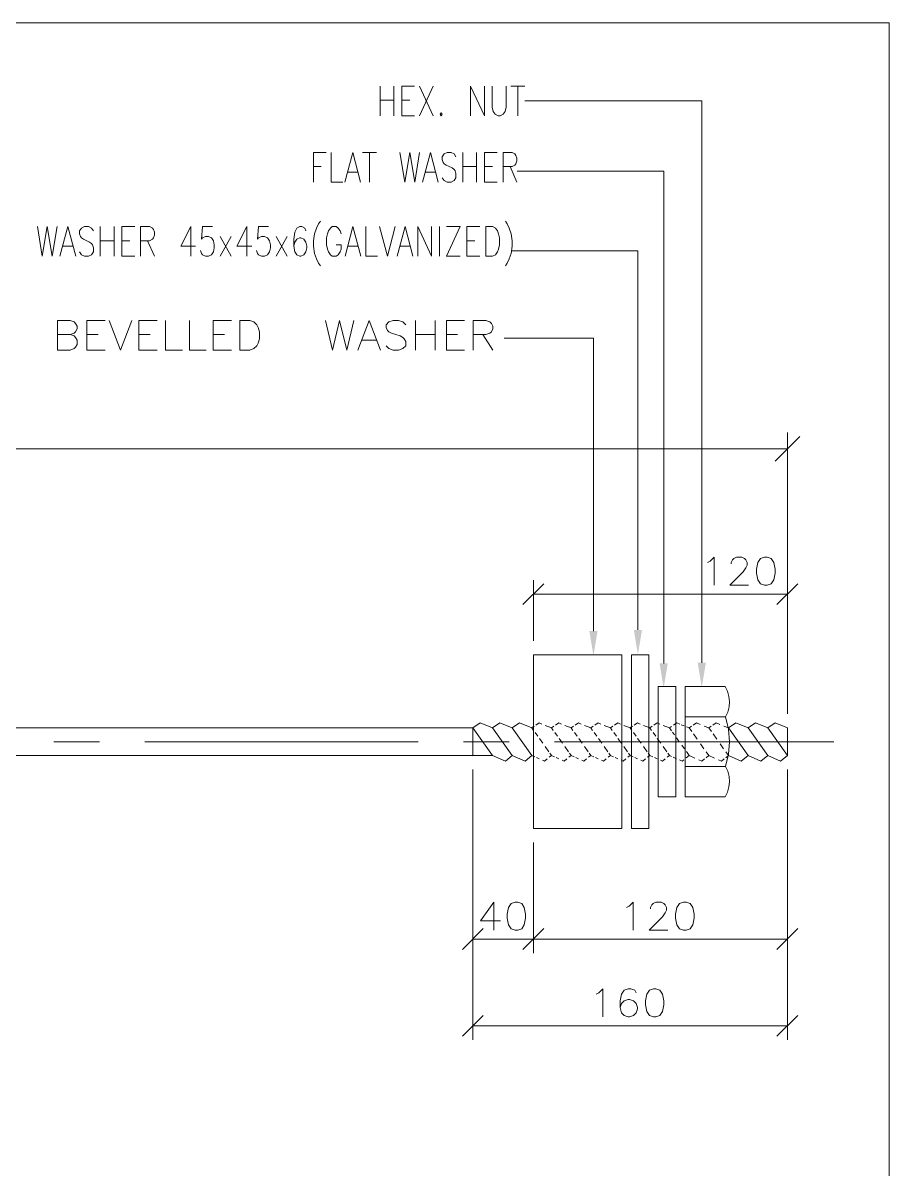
# Model space of a CAD drawing. Header units: millimetres. Extents: x 2 to 579, y 1 to 405.
# Drawn here: x 199 to 246.6, y 155.1 to 218 of the extents above; entities that cross this region are included whole.
import ezdxf

# ---------------------------------------------------------------- set-up
doc = ezdxf.new("R2010")
doc.units = ezdxf.units.MM
doc.linetypes.add('XKITLINE00', pattern=[0])
doc.layers.add('GraphicObject', color=6, linetype='Continuous', lineweight=0)
doc.layers.add('LinkedObject', color=7, linetype='Continuous', lineweight=0)

# ---------------------------------------------------------------- blocks, each defined once
blk = doc.blocks.new('*A3')
at = {"layer": 'GraphicObject', "color": 3, "linetype": 'XKITLINE00', "lineweight": 0}
for p, q in [((246.592, 218.012), (112.032, 218.012)), ((246.592, 79.06), (246.592, 218.012))]:
    blk.add_line(p, q, dxfattribs=at)
blk = doc.blocks.new('*A4')
at = {"layer": 'LinkedObject'}
for points in [[(230.579, 184.625), (230.354, 183.275), (230.129, 184.625)], [(233.022, 184.686), (232.797, 183.336), (232.572, 184.686)], [(234.436, 182.846), (234.211, 181.496), (233.986, 182.846)], [(236.529, 182.886), (236.304, 181.536), (236.079, 182.886)]]:
    blk.add_hatch(color=1, dxfattribs=at).paths.add_polyline_path(points, flags=17)
at = {"layer": 'LinkedObject', "color": 2, "linetype": 'XKITLINE00', "lineweight": 0}
for p, q in [((218.641, 214.538), (218.641, 212.918)), ((219.397, 214.538), (219.397, 212.918)), ((219.829, 212.918), (219.829, 214.538)), ((219.829, 214.538), (220.531, 214.538)), ((221.557, 214.538), (220.801, 212.918)), ((220.801, 214.538), (221.557, 212.918)), ((223.609, 212.918), (223.609, 214.538)), ((223.609, 214.538), (224.365, 212.918)), ((224.365, 212.918), (224.365, 214.538)), ((224.797, 214.538), (224.797, 213.381)), ((225.553, 213.381), (225.553, 214.538)), ((225.823, 214.538), (226.579, 214.538)), ((226.201, 214.538), (226.201, 212.918)), ((218.641, 213.767), (219.397, 213.767)), ((219.829, 213.767), (220.261, 213.767)), ((224.797, 213.381), (224.851, 213.15)), ((225.499, 213.15), (225.553, 213.381)), ((220.531, 212.918), (219.829, 212.918)), ((221.989, 213.072), (221.935, 212.995)), ((221.935, 212.995), (221.989, 212.918)), ((222.043, 212.995), (221.989, 213.072)), ((221.989, 212.918), (222.043, 212.995)), ((224.851, 213.15), (224.959, 212.995)), ((224.959, 212.995), (225.121, 212.918)), ((225.121, 212.918), (225.229, 212.918)), ((225.229, 212.918), (225.391, 212.995)), ((225.391, 212.995), (225.499, 213.15)), ((214.974, 209.277), (214.974, 210.897)), ((214.974, 210.897), (215.676, 210.897)), ((215.946, 210.897), (215.946, 209.277)), ((216.702, 209.277), (217.134, 210.897)), ((217.134, 210.897), (217.566, 209.277)), ((217.674, 210.897), (218.43, 210.897)), ((218.052, 210.897), (218.052, 209.277)), ((219.726, 210.897), (219.996, 209.277)), ((219.996, 209.277), (220.266, 210.897)), ((220.266, 210.897), (220.536, 209.277)), ((220.536, 209.277), (220.806, 210.897)), ((220.968, 209.277), (221.4, 210.897)), ((221.4, 210.897), (221.832, 209.277)), ((222.048, 210.665), (222.156, 210.82)), ((222.156, 210.82), (222.318, 210.897)), ((222.318, 210.897), (222.534, 210.897)), ((222.534, 210.897), (222.696, 210.82)), ((222.696, 210.82), (222.804, 210.665)), ((223.182, 210.897), (223.182, 209.277)), ((223.938, 210.897), (223.938, 209.277)), ((224.37, 209.277), (224.37, 210.897)), ((224.37, 210.897), (225.072, 210.897)), ((225.396, 209.277), (225.396, 210.897)), ((225.396, 210.897), (225.882, 210.897)), ((225.882, 210.897), (226.044, 210.82)), ((226.044, 210.82), (226.098, 210.742)), ((222.048, 210.511), (222.048, 210.665)), ((222.102, 210.357), (222.048, 210.511)), ((222.156, 210.28), (222.102, 210.357)), ((222.264, 210.202), (222.156, 210.28)), ((222.588, 210.048), (222.264, 210.202)), ((226.044, 210.202), (225.882, 210.125)), ((226.098, 210.28), (226.044, 210.202)), ((226.098, 210.742), (226.152, 210.588)), ((226.152, 210.434), (226.098, 210.28)), ((226.152, 210.588), (226.152, 210.434)), ((214.974, 210.125), (215.406, 210.125)), ((216.864, 209.817), (217.404, 209.817)), ((221.13, 209.817), (221.67, 209.817)), ((222.696, 209.971), (222.588, 210.048)), ((222.75, 209.894), (222.696, 209.971)), ((222.804, 209.74), (222.75, 209.894)), ((222.804, 209.508), (222.804, 209.74)), ((223.182, 210.125), (223.938, 210.125)), ((224.37, 210.125), (224.802, 210.125)), ((225.882, 210.125), (225.396, 210.125)), ((225.774, 210.125), (226.152, 209.277)), ((215.946, 209.277), (216.594, 209.277)), ((222.048, 209.508), (222.156, 209.354)), ((222.156, 209.354), (222.318, 209.277)), ((222.318, 209.277), (222.534, 209.277)), ((222.534, 209.277), (222.696, 209.354)), ((222.696, 209.354), (222.804, 209.508)), ((225.072, 209.277), (224.37, 209.277)), ((215.254, 206.981), (215.362, 207.135)), ((225.622, 206.981), (225.514, 207.135)), ((199.81, 206.827), (200.08, 205.207)), ((200.08, 205.207), (200.35, 206.827)), ((200.35, 206.827), (200.62, 205.207)), ((200.62, 205.207), (200.89, 206.827)), ((201.052, 205.207), (201.484, 206.827)), ((201.484, 206.827), (201.916, 205.207)), ((202.132, 206.595), (202.24, 206.75)), ((202.132, 206.441), (202.132, 206.595)), ((202.186, 206.287), (202.132, 206.441)), ((202.24, 206.75), (202.402, 206.827)), ((202.402, 206.827), (202.618, 206.827)), ((202.618, 206.827), (202.78, 206.75)), ((202.78, 206.75), (202.888, 206.595)), ((203.266, 206.827), (203.266, 205.207)), ((204.022, 206.827), (204.022, 205.207)), ((204.454, 205.207), (204.454, 206.827)), ((204.454, 206.827), (205.156, 206.827)), ((205.48, 205.207), (205.48, 206.827)), ((205.48, 206.827), (205.966, 206.827)), ((205.966, 206.827), (206.128, 206.75)), ((206.128, 206.75), (206.182, 206.673)), ((206.182, 206.673), (206.236, 206.518)), ((206.236, 206.518), (206.236, 206.364)), ((208.234, 206.827), (207.694, 205.747)), ((208.234, 205.207), (208.234, 206.827)), ((208.828, 206.133), (208.882, 206.827)), ((208.882, 206.827), (209.422, 206.827)), ((211.312, 206.827), (210.772, 205.747)), ((211.312, 205.207), (211.312, 206.827)), ((211.906, 206.133), (211.96, 206.827)), ((211.96, 206.827), (212.5, 206.827)), ((213.958, 206.518), (213.904, 206.133)), ((214.066, 206.75), (213.958, 206.518)), ((214.228, 206.827), (214.066, 206.75)), ((214.336, 206.827), (214.228, 206.827)), ((214.498, 206.75), (214.336, 206.827)), ((214.552, 206.595), (214.498, 206.75)), ((214.984, 206.055), (215.038, 206.441)), ((215.038, 206.441), (215.146, 206.75)), ((215.146, 206.75), (215.254, 206.981)), ((215.74, 206.441), (215.686, 206.21)), ((215.794, 206.595), (215.74, 206.441)), ((215.902, 206.75), (215.794, 206.595)), ((216.01, 206.827), (215.902, 206.75)), ((216.226, 206.827), (216.01, 206.827)), ((216.334, 206.75), (216.226, 206.827)), ((216.442, 206.595), (216.334, 206.75)), ((216.496, 206.441), (216.442, 206.595)), ((216.712, 205.207), (217.144, 206.827)), ((217.144, 206.827), (217.576, 205.207)), ((217.846, 206.827), (217.846, 205.207)), ((218.602, 206.827), (219.034, 205.207)), ((219.034, 205.207), (219.466, 206.827)), ((219.574, 205.207), (220.006, 206.827)), ((220.006, 206.827), (220.438, 205.207)), ((220.708, 205.207), (220.708, 206.827)), ((220.708, 206.827), (221.464, 205.207)), ((221.464, 205.207), (221.464, 206.827)), ((221.896, 206.827), (221.896, 205.207)), ((222.274, 206.827), (223.03, 206.827)), ((223.03, 206.827), (222.274, 205.207)), ((223.408, 205.207), (223.408, 206.827)), ((223.408, 206.827), (224.11, 206.827)), ((224.434, 205.207), (224.434, 206.827)), ((224.434, 206.827), (224.812, 206.827)), ((224.812, 206.827), (224.974, 206.75)), ((224.974, 206.75), (225.082, 206.595)), ((225.082, 206.595), (225.136, 206.441)), ((225.136, 206.441), (225.19, 206.21)), ((225.73, 206.75), (225.622, 206.981)), ((225.838, 206.441), (225.73, 206.75)), ((225.892, 206.055), (225.838, 206.441)), ((202.24, 206.21), (202.186, 206.287)), ((202.348, 206.133), (202.24, 206.21)), ((202.672, 205.978), (202.348, 206.133)), ((202.78, 205.901), (202.672, 205.978)), ((202.834, 205.824), (202.78, 205.901)), ((202.888, 205.67), (202.834, 205.824)), ((203.266, 206.055), (204.022, 206.055)), ((204.454, 206.055), (204.886, 206.055)), ((205.966, 206.055), (205.48, 206.055)), ((205.858, 206.055), (206.236, 205.207)), ((206.128, 206.133), (205.966, 206.055)), ((206.182, 206.21), (206.128, 206.133)), ((206.236, 206.364), (206.182, 206.21)), ((208.882, 206.21), (208.828, 206.133)), ((209.044, 206.287), (208.882, 206.21)), ((209.206, 206.287), (209.044, 206.287)), ((209.368, 206.21), (209.206, 206.287)), ((209.476, 206.055), (209.368, 206.21)), ((209.53, 205.824), (209.476, 206.055)), ((209.53, 205.67), (209.53, 205.824)), ((210.448, 206.287), (209.854, 205.207)), ((209.854, 206.287), (210.448, 205.207)), ((211.96, 206.21), (211.906, 206.133)), ((212.122, 206.287), (211.96, 206.21)), ((212.284, 206.287), (212.122, 206.287)), ((212.446, 206.21), (212.284, 206.287)), ((212.554, 206.055), (212.446, 206.21)), ((212.608, 205.824), (212.554, 206.055)), ((212.608, 205.67), (212.608, 205.824)), ((213.526, 206.287), (212.932, 205.207)), ((212.932, 206.287), (213.526, 205.207)), ((213.904, 206.133), (213.904, 205.747)), ((213.958, 205.978), (213.904, 205.747)), ((214.066, 206.133), (213.958, 205.978)), ((214.228, 206.21), (214.066, 206.133)), ((214.282, 206.21), (214.228, 206.21)), ((214.444, 206.133), (214.282, 206.21)), ((214.552, 205.978), (214.444, 206.133)), ((214.606, 205.747), (214.552, 205.978)), ((214.984, 205.747), (214.984, 206.055)), ((215.686, 206.21), (215.686, 205.824)), ((215.686, 205.824), (215.74, 205.593)), ((216.496, 205.824), (216.226, 205.824)), ((216.496, 205.593), (216.496, 205.824)), ((223.408, 206.055), (223.84, 206.055)), ((225.19, 205.824), (225.136, 205.593)), ((225.19, 206.21), (225.19, 205.824)), ((225.892, 205.747), (225.892, 206.055)), ((201.214, 205.747), (201.754, 205.747)), ((202.132, 205.438), (202.24, 205.284)), ((202.24, 205.284), (202.402, 205.207)), ((202.402, 205.207), (202.618, 205.207)), ((202.618, 205.207), (202.78, 205.284)), ((202.78, 205.284), (202.888, 205.438)), ((202.888, 205.438), (202.888, 205.67)), ((205.156, 205.207), (204.454, 205.207)), ((207.694, 205.747), (208.504, 205.747)), ((208.774, 205.515), (208.828, 205.361)), ((208.828, 205.361), (208.882, 205.284)), ((208.882, 205.284), (209.044, 205.207)), ((209.044, 205.207), (209.206, 205.207)), ((209.206, 205.207), (209.368, 205.284)), ((209.368, 205.284), (209.476, 205.438)), ((209.476, 205.438), (209.53, 205.67)), ((210.772, 205.747), (211.582, 205.747)), ((211.852, 205.515), (211.906, 205.361)), ((211.906, 205.361), (211.96, 205.284)), ((211.96, 205.284), (212.122, 205.207)), ((212.122, 205.207), (212.284, 205.207)), ((212.284, 205.207), (212.446, 205.284)), ((212.446, 205.284), (212.554, 205.438)), ((212.554, 205.438), (212.608, 205.67)), ((213.904, 205.747), (213.958, 205.438)), ((213.958, 205.438), (214.066, 205.284)), ((214.066, 205.284), (214.228, 205.207)), ((214.228, 205.207), (214.282, 205.207)), ((214.282, 205.207), (214.444, 205.284)), ((214.444, 205.284), (214.552, 205.438)), ((214.552, 205.438), (214.606, 205.67)), ((214.606, 205.67), (214.606, 205.747)), ((215.038, 205.361), (214.984, 205.747)), ((215.146, 205.053), (215.038, 205.361)), ((215.74, 205.593), (215.794, 205.438)), ((215.794, 205.438), (215.902, 205.284)), ((215.902, 205.284), (216.01, 205.207)), ((216.01, 205.207), (216.226, 205.207)), ((216.226, 205.207), (216.334, 205.284)), ((216.334, 205.284), (216.442, 205.438)), ((216.442, 205.438), (216.496, 205.593)), ((216.874, 205.747), (217.414, 205.747)), ((217.846, 205.207), (218.494, 205.207)), ((219.736, 205.747), (220.276, 205.747)), ((222.274, 205.207), (223.03, 205.207)), ((224.11, 205.207), (223.408, 205.207)), ((224.812, 205.207), (224.434, 205.207)), ((224.974, 205.284), (224.812, 205.207)), ((225.082, 205.438), (224.974, 205.284)), ((225.136, 205.593), (225.082, 205.438)), ((225.73, 205.053), (225.838, 205.361)), ((225.838, 205.361), (225.892, 205.747)), ((215.254, 204.821), (215.146, 205.053)), ((215.362, 204.667), (215.254, 204.821)), ((225.514, 204.667), (225.622, 204.821)), ((225.622, 204.821), (225.73, 205.053)), ((200.908, 200.052), (200.908, 201.672)), ((200.908, 201.672), (201.603, 201.672)), ((201.603, 201.672), (201.834, 201.595)), ((201.834, 201.595), (201.911, 201.517)), ((201.911, 201.517), (201.988, 201.363)), ((202.528, 200.052), (202.528, 201.672)), ((202.528, 201.672), (203.531, 201.672)), ((203.763, 201.672), (204.38, 200.052)), ((204.38, 200.052), (204.997, 201.672)), ((205.383, 200.052), (205.383, 201.672)), ((205.383, 201.672), (206.386, 201.672)), ((206.848, 201.672), (206.848, 200.052)), ((208.16, 201.672), (208.16, 200.052)), ((209.471, 200.052), (209.471, 201.672)), ((209.471, 201.672), (210.474, 201.672)), ((210.937, 200.052), (210.937, 201.672)), ((210.937, 201.672), (211.477, 201.672)), ((211.477, 201.672), (211.708, 201.595)), ((211.708, 201.595), (211.863, 201.44)), ((211.863, 201.44), (211.94, 201.286)), ((215.643, 201.672), (216.028, 200.052)), ((216.028, 200.052), (216.414, 201.672)), ((216.414, 201.672), (216.8, 200.052)), ((216.8, 200.052), (217.186, 201.672)), ((217.417, 200.052), (218.034, 201.672)), ((218.034, 201.672), (218.651, 200.052)), ((218.96, 201.44), (219.114, 201.595)), ((218.96, 201.286), (218.96, 201.44)), ((219.114, 201.595), (219.346, 201.672)), ((219.346, 201.672), (219.654, 201.672)), ((219.654, 201.672), (219.886, 201.595)), ((219.886, 201.595), (220.04, 201.44)), ((220.58, 201.672), (220.58, 200.052)), ((221.66, 201.672), (221.66, 200.052)), ((222.277, 200.052), (222.277, 201.672)), ((222.277, 201.672), (223.28, 201.672)), ((223.743, 200.052), (223.743, 201.672)), ((223.743, 201.672), (224.437, 201.672)), ((224.437, 201.672), (224.668, 201.595)), ((224.668, 201.595), (224.746, 201.517)), ((224.746, 201.517), (224.823, 201.363)), ((201.603, 200.9), (200.908, 200.9)), ((200.908, 200.9), (201.603, 200.9)), ((201.834, 200.977), (201.603, 200.9)), ((201.603, 200.9), (201.834, 200.823)), ((201.911, 201.055), (201.834, 200.977)), ((201.834, 200.823), (201.911, 200.746)), ((201.988, 201.209), (201.911, 201.055)), ((201.911, 200.746), (201.988, 200.592)), ((201.988, 201.363), (201.988, 201.209)), ((202.528, 200.9), (203.146, 200.9)), ((205.383, 200.9), (206, 200.9)), ((209.471, 200.9), (210.088, 200.9)), ((211.94, 201.286), (212.017, 201.055)), ((212.017, 201.055), (212.017, 200.669)), ((219.037, 201.132), (218.96, 201.286)), ((219.114, 201.055), (219.037, 201.132)), ((219.268, 200.977), (219.114, 201.055)), ((219.731, 200.823), (219.268, 200.977)), ((219.886, 200.746), (219.731, 200.823)), ((219.963, 200.669), (219.886, 200.746)), ((220.58, 200.9), (221.66, 200.9)), ((222.277, 200.9), (222.894, 200.9)), ((224.437, 200.9), (223.743, 200.9)), ((224.283, 200.9), (224.823, 200.052)), ((224.668, 200.977), (224.437, 200.9)), ((224.746, 201.055), (224.668, 200.977)), ((224.823, 201.209), (224.746, 201.055)), ((224.823, 201.363), (224.823, 201.209)), ((201.834, 200.129), (201.603, 200.052)), ((201.911, 200.206), (201.834, 200.129)), ((201.988, 200.36), (201.911, 200.206)), ((201.988, 200.592), (201.988, 200.36)), ((211.708, 200.129), (211.477, 200.052)), ((211.863, 200.283), (211.708, 200.129)), ((211.94, 200.437), (211.863, 200.283)), ((212.017, 200.669), (211.94, 200.437)), ((217.648, 200.592), (218.42, 200.592)), ((218.96, 200.283), (219.114, 200.129)), ((219.114, 200.129), (219.346, 200.052)), ((219.654, 200.052), (219.886, 200.129)), ((219.886, 200.129), (220.04, 200.283)), ((220.04, 200.515), (219.963, 200.669)), ((220.04, 200.283), (220.04, 200.515)), ((201.603, 200.052), (200.908, 200.052)), ((203.531, 200.052), (202.528, 200.052)), ((206.386, 200.052), (205.383, 200.052)), ((206.848, 200.052), (207.774, 200.052)), ((208.16, 200.052), (209.086, 200.052)), ((210.474, 200.052), (209.471, 200.052)), ((211.477, 200.052), (210.937, 200.052)), ((219.346, 200.052), (219.654, 200.052)), ((223.28, 200.052), (222.277, 200.052))]:
    blk.add_line(p, q, dxfattribs=at)
at = {"layer": 'LinkedObject', "color": 1, "linetype": 'XKITLINE00', "lineweight": 0}
for p, q in [((236.304, 213.728), (226.583, 213.728)), ((236.304, 182.886), (236.304, 213.728)), ((234.211, 209.879), (226.157, 209.879)), ((234.211, 182.846), (234.211, 209.879)), ((232.797, 205.496), (225.896, 205.496)), ((232.797, 184.686), (232.797, 205.496)), ((230.354, 200.708), (225.448, 200.708)), ((230.354, 184.625), (230.354, 200.708)), ((240.333, 193.949), (241.683, 195.299)), ((241.008, 180.207), (241.008, 195.524)), ((241.008, 194.624), (118.533, 194.624)), ((227.628, 187.223), (226.481, 186.075)), ((227.054, 184.079), (227.054, 187.414)), ((240.434, 186.075), (241.582, 187.223)), ((241.008, 180.072), (241.008, 187.414)), ((227.054, 186.649), (241.008, 186.649)), ((223.728, 177.028), (223.728, 162.182)), ((223.728, 176.984), (223.728, 166.945)), ((241.008, 177.028), (241.008, 162.182)), ((241.008, 175.948), (241.008, 166.945)), ((227.054, 173.02), (227.054, 166.945)), ((227.054, 171.888), (227.054, 166.945)), ((224.302, 168.284), (223.154, 167.137)), ((226.481, 167.137), (227.628, 168.284)), ((227.628, 168.284), (226.481, 167.137)), ((240.434, 167.137), (241.582, 168.284)), ((223.728, 167.71), (227.054, 167.71)), ((227.054, 167.71), (241.008, 167.71)), ((224.302, 163.521), (223.154, 162.373)), ((240.434, 162.373), (241.582, 163.521)), ((241.008, 162.947), (223.728, 162.947))]:
    blk.add_line(p, q, dxfattribs=at)
at = {"layer": 'LinkedObject', "color": 7, "linetype": 'XKITLINE00', "lineweight": 0}
for p, q in [((236.612, 188.385), (236.757, 188.458)), ((236.757, 188.458), (236.976, 188.676)), ((236.976, 188.676), (236.976, 187.146)), ((237.923, 188.385), (237.996, 188.53)), ((237.923, 188.312), (237.923, 188.385)), ((237.996, 188.53), (238.069, 188.603)), ((238.069, 188.603), (238.214, 188.676)), ((238.214, 188.676), (238.506, 188.676)), ((238.506, 188.676), (238.652, 188.603)), ((238.652, 188.603), (238.724, 188.53)), ((238.724, 188.53), (238.797, 188.385)), ((238.797, 188.239), (238.724, 188.093)), ((238.797, 188.385), (238.797, 188.239)), ((239.38, 188.385), (239.307, 188.02)), ((239.526, 188.603), (239.38, 188.385)), ((239.744, 188.676), (239.526, 188.603)), ((239.89, 188.676), (239.744, 188.676)), ((240.109, 188.603), (239.89, 188.676)), ((240.254, 188.385), (240.109, 188.603)), ((240.327, 188.02), (240.254, 188.385)), ((238.579, 187.875), (237.85, 187.146)), ((238.724, 188.093), (238.579, 187.875)), ((239.307, 188.02), (239.307, 187.802)), ((239.307, 187.802), (239.38, 187.438)), ((240.254, 187.438), (240.327, 187.802)), ((240.327, 187.802), (240.327, 188.02)), ((237.85, 187.146), (238.87, 187.146)), ((239.38, 187.438), (239.526, 187.219)), ((239.526, 187.219), (239.744, 187.146)), ((239.744, 187.146), (239.89, 187.146)), ((239.89, 187.146), (240.109, 187.219)), ((240.109, 187.219), (240.254, 187.438)), ((241.008, 186.649), (241.008, 186.649)), ((227.054, 183.314), (227.054, 183.314)), ((224.134, 179.576), (223.728, 179.307)), ((224.134, 179.576), (223.728, 179.307)), ((224.808, 179.307), (224.134, 179.576)), ((224.808, 179.307), (224.134, 179.576)), ((225.214, 179.576), (224.808, 179.307)), ((225.214, 179.576), (224.808, 179.307)), ((225.888, 179.307), (225.214, 179.576)), ((225.888, 179.307), (225.214, 179.576)), ((226.294, 179.576), (225.888, 179.307)), ((226.968, 179.307), (226.294, 179.576)), ((227.098, 179.393), (226.968, 179.307)), ((227.374, 179.576), (227.194, 179.456)), ((227.515, 179.52), (227.374, 179.576)), ((228.048, 179.307), (227.698, 179.447)), ((228.178, 179.393), (228.048, 179.307)), ((228.454, 179.576), (228.274, 179.456)), ((228.595, 179.52), (228.454, 179.576)), ((229.128, 179.307), (228.778, 179.447)), ((229.258, 179.393), (229.128, 179.307)), ((229.534, 179.576), (229.354, 179.456)), ((229.675, 179.52), (229.534, 179.576)), ((230.208, 179.307), (229.858, 179.447)), ((230.338, 179.393), (230.208, 179.307)), ((230.614, 179.576), (230.434, 179.456)), ((230.755, 179.52), (230.614, 179.576)), ((231.288, 179.307), (230.938, 179.447)), ((231.418, 179.393), (231.288, 179.307)), ((231.694, 179.576), (231.514, 179.456)), ((231.835, 179.52), (231.694, 179.576)), ((232.368, 179.307), (232.018, 179.447)), ((232.498, 179.393), (232.368, 179.307)), ((232.774, 179.576), (232.594, 179.456)), ((232.915, 179.52), (232.774, 179.576)), ((233.448, 179.307), (233.098, 179.447)), ((233.578, 179.393), (233.448, 179.307)), ((233.854, 179.576), (233.674, 179.456)), ((233.995, 179.52), (233.854, 179.576)), ((234.528, 179.307), (234.178, 179.447)), ((234.643, 179.382), (234.528, 179.307)), ((234.934, 179.576), (234.751, 179.454)), ((235.097, 179.511), (234.934, 179.576)), ((235.338, 179.414), (235.167, 179.483)), ((235.608, 179.307), (235.462, 179.365)), ((235.746, 179.398), (235.608, 179.307)), ((236.014, 179.576), (235.831, 179.454)), ((236.208, 179.499), (236.014, 179.576)), ((236.688, 179.307), (236.439, 179.406)), ((236.826, 179.398), (236.688, 179.307)), ((237.094, 179.576), (236.911, 179.454)), ((237.288, 179.499), (237.094, 179.576)), ((237.768, 179.307), (237.519, 179.406)), ((238.174, 179.576), (237.768, 179.307)), ((238.848, 179.307), (238.174, 179.576)), ((239.254, 179.576), (238.848, 179.307)), ((239.928, 179.307), (239.254, 179.576)), ((240.334, 179.576), (239.928, 179.307)), ((241.008, 179.307), (240.334, 179.576)), ((135.813, 179.307), (223.728, 179.307)), ((224.808, 177.793), (223.728, 179.307)), ((223.728, 179.307), (223.728, 177.793)), ((224.808, 177.793), (223.728, 179.307)), ((225.888, 177.793), (224.808, 179.307)), ((225.888, 177.793), (224.808, 179.307)), ((226.968, 177.793), (225.888, 179.307)), ((227.068, 179.166), (226.968, 179.307)), ((227.291, 178.854), (227.155, 179.045)), ((227.568, 178.466), (227.382, 178.727)), ((228.148, 179.166), (228.048, 179.307)), ((228.371, 178.854), (228.235, 179.045)), ((228.648, 178.466), (228.462, 178.727)), ((229.228, 179.166), (229.128, 179.307)), ((229.451, 178.854), (229.315, 179.045)), ((229.728, 178.466), (229.542, 178.727)), ((230.308, 179.166), (230.208, 179.307)), ((230.531, 178.854), (230.395, 179.045)), ((230.808, 178.466), (230.622, 178.727)), ((231.388, 179.166), (231.288, 179.307)), ((231.611, 178.854), (231.475, 179.045)), ((231.888, 178.466), (231.702, 178.727)), ((232.468, 179.166), (232.368, 179.307)), ((232.691, 178.854), (232.555, 179.045)), ((232.968, 178.466), (232.782, 178.727)), ((233.548, 179.166), (233.448, 179.307)), ((233.771, 178.854), (233.635, 179.045)), ((234.048, 178.466), (233.862, 178.727)), ((234.643, 179.146), (234.528, 179.307)), ((234.797, 178.929), (234.692, 179.077)), ((235.068, 178.55), (234.921, 178.756)), ((235.755, 179.101), (235.608, 179.307)), ((236.045, 178.694), (235.845, 178.975)), ((236.835, 179.101), (236.688, 179.307)), ((237.125, 178.694), (236.925, 178.975)), ((238.848, 177.793), (237.768, 179.307)), ((239.928, 177.793), (238.848, 179.307)), ((241.008, 177.793), (239.928, 179.307)), ((241.008, 179.307), (241.008, 179.307)), ((241.008, 179.307), (241.008, 179.307)), ((241.008, 179.307), (241.008, 177.793)), ((227.902, 177.997), (227.697, 178.284)), ((228.982, 177.997), (228.777, 178.284)), ((230.062, 177.997), (229.857, 178.284)), ((231.142, 177.997), (230.937, 178.284)), ((232.222, 177.997), (232.017, 178.284)), ((233.302, 177.997), (233.097, 178.284)), ((234.382, 177.997), (234.177, 178.284)), ((235.35, 178.154), (235.21, 178.35)), ((236.425, 178.161), (236.238, 178.423)), ((237.505, 178.161), (237.318, 178.423)), ((223.728, 177.793), (134.733, 177.793)), ((223.728, 177.793), (223.728, 177.793)), ((223.728, 177.793), (224.808, 177.793)), ((223.728, 177.749), (223.728, 177.749)), ((224.808, 177.793), (225.514, 177.477)), ((224.808, 177.793), (225.514, 177.477)), ((225.514, 177.477), (225.888, 177.793)), ((225.514, 177.477), (225.888, 177.793)), ((225.888, 177.793), (226.594, 177.477)), ((226.594, 177.477), (226.968, 177.793)), ((226.968, 177.793), (226.882, 177.913)), ((226.968, 177.793), (227.128, 177.721)), ((227.227, 177.677), (227.374, 177.611)), ((227.563, 177.527), (227.674, 177.477)), ((227.674, 177.477), (227.818, 177.599)), ((227.928, 177.692), (228.048, 177.793)), ((228.048, 177.793), (227.962, 177.913)), ((228.048, 177.793), (228.208, 177.721)), ((228.307, 177.677), (228.454, 177.611)), ((228.643, 177.527), (228.754, 177.477)), ((228.754, 177.477), (228.898, 177.599)), ((229.008, 177.692), (229.128, 177.793)), ((229.128, 177.793), (229.042, 177.913)), ((229.128, 177.793), (229.288, 177.721)), ((229.387, 177.677), (229.534, 177.611)), ((229.723, 177.527), (229.834, 177.477)), ((229.834, 177.477), (229.978, 177.599)), ((230.088, 177.692), (230.208, 177.793)), ((230.208, 177.793), (230.122, 177.913)), ((230.208, 177.793), (230.368, 177.721)), ((230.467, 177.677), (230.614, 177.611)), ((230.803, 177.527), (230.914, 177.477)), ((230.914, 177.477), (231.058, 177.599)), ((231.168, 177.692), (231.288, 177.793)), ((231.288, 177.793), (231.202, 177.913)), ((231.288, 177.793), (231.448, 177.721)), ((231.547, 177.677), (231.694, 177.611)), ((231.883, 177.527), (231.994, 177.477)), ((231.994, 177.477), (232.138, 177.599)), ((232.248, 177.692), (232.368, 177.793)), ((232.368, 177.793), (232.282, 177.913)), ((232.368, 177.793), (232.528, 177.721)), ((232.627, 177.677), (232.774, 177.611)), ((232.963, 177.527), (233.074, 177.477)), ((233.074, 177.477), (233.218, 177.599)), ((233.328, 177.692), (233.448, 177.793)), ((233.448, 177.793), (233.362, 177.913)), ((233.448, 177.793), (233.608, 177.721)), ((233.707, 177.677), (233.854, 177.611)), ((234.043, 177.527), (234.154, 177.477)), ((234.154, 177.477), (234.298, 177.599)), ((234.408, 177.692), (234.528, 177.793)), ((234.528, 177.793), (234.442, 177.913)), ((234.528, 177.793), (234.643, 177.741)), ((234.735, 177.7), (234.923, 177.616)), ((235.075, 177.548), (235.234, 177.477)), ((235.234, 177.477), (235.322, 177.552)), ((235.445, 177.655), (235.608, 177.793)), ((235.608, 177.793), (235.457, 178.005)), ((235.608, 177.793), (235.928, 177.649)), ((236.146, 177.552), (236.314, 177.477)), ((236.314, 177.477), (236.46, 177.6)), ((236.688, 177.793), (236.543, 177.996)), ((236.545, 177.672), (236.688, 177.793)), ((236.688, 177.793), (237.008, 177.649)), ((237.226, 177.552), (237.394, 177.477)), ((237.394, 177.477), (237.54, 177.6)), ((237.768, 177.793), (237.623, 177.996)), ((237.625, 177.672), (237.768, 177.793)), ((237.768, 177.793), (238.474, 177.477)), ((238.474, 177.477), (238.848, 177.793)), ((238.848, 177.793), (239.554, 177.477)), ((239.554, 177.477), (239.928, 177.793)), ((239.928, 177.793), (240.634, 177.477)), ((240.634, 177.477), (241.008, 177.793)), ((241.008, 177.793), (241.008, 177.793)), ((241.008, 176.713), (241.008, 176.713)), ((227.054, 173.785), (227.054, 173.785)), ((227.054, 172.653), (227.054, 172.653)), ((224.881, 169.738), (224.153, 168.718)), ((224.881, 168.208), (224.881, 169.738)), ((225.683, 169.446), (225.61, 169.082)), ((225.828, 169.665), (225.683, 169.446)), ((226.047, 169.738), (225.828, 169.665)), ((226.193, 169.738), (226.047, 169.738)), ((226.411, 169.665), (226.193, 169.738)), ((226.557, 169.446), (226.411, 169.665)), ((226.63, 169.082), (226.557, 169.446)), ((232.173, 169.446), (232.319, 169.519)), ((232.319, 169.519), (232.538, 169.738)), ((232.538, 169.738), (232.538, 168.208)), ((233.485, 169.446), (233.558, 169.592)), ((233.485, 169.373), (233.485, 169.446)), ((233.558, 169.592), (233.631, 169.665)), ((233.631, 169.665), (233.776, 169.738)), ((233.776, 169.738), (234.068, 169.738)), ((234.068, 169.738), (234.213, 169.665)), ((234.213, 169.665), (234.286, 169.592)), ((234.286, 169.592), (234.359, 169.446)), ((234.359, 169.301), (234.286, 169.155)), ((234.359, 169.446), (234.359, 169.301)), ((234.942, 169.446), (234.869, 169.082)), ((235.088, 169.665), (234.942, 169.446)), ((235.306, 169.738), (235.088, 169.665)), ((235.452, 169.738), (235.306, 169.738)), ((235.671, 169.665), (235.452, 169.738)), ((235.816, 169.446), (235.671, 169.665)), ((235.889, 169.082), (235.816, 169.446)), ((224.153, 168.718), (225.246, 168.718)), ((225.61, 169.082), (225.61, 168.863)), ((225.61, 168.863), (225.683, 168.499)), ((226.557, 168.499), (226.63, 168.863)), ((226.63, 168.863), (226.63, 169.082)), ((234.141, 168.936), (233.412, 168.208)), ((234.286, 169.155), (234.141, 168.936)), ((234.869, 169.082), (234.869, 168.863)), ((234.869, 168.863), (234.942, 168.499)), ((235.816, 168.499), (235.889, 168.863)), ((235.889, 168.863), (235.889, 169.082)), ((225.683, 168.499), (225.828, 168.281)), ((225.828, 168.281), (226.047, 168.208)), ((226.047, 168.208), (226.193, 168.208)), ((226.193, 168.208), (226.411, 168.281)), ((226.411, 168.281), (226.557, 168.499)), ((233.412, 168.208), (234.432, 168.208)), ((234.942, 168.499), (235.088, 168.281)), ((235.088, 168.281), (235.306, 168.208)), ((235.306, 168.208), (235.452, 168.208)), ((235.452, 168.208), (235.671, 168.281)), ((235.671, 168.281), (235.816, 168.499)), ((227.054, 167.71), (227.054, 167.71)), ((241.008, 167.71), (241.008, 167.71)), ((230.656, 164.756), (230.875, 164.974)), ((230.875, 164.974), (230.875, 163.444)), ((232.04, 164.902), (231.895, 164.683)), ((232.259, 164.974), (232.04, 164.902)), ((232.405, 164.974), (232.259, 164.974)), ((232.623, 164.902), (232.405, 164.974)), ((232.696, 164.756), (232.623, 164.902)), ((233.425, 164.902), (233.279, 164.683)), ((233.643, 164.974), (233.425, 164.902)), ((233.789, 164.974), (233.643, 164.974)), ((234.007, 164.902), (233.789, 164.974)), ((234.153, 164.683), (234.007, 164.902)), ((230.51, 164.683), (230.656, 164.756)), ((231.895, 164.683), (231.822, 164.319)), ((231.822, 164.319), (231.822, 163.954)), ((232.04, 164.319), (231.895, 164.173)), ((232.259, 164.392), (232.04, 164.319)), ((232.332, 164.392), (232.259, 164.392)), ((232.55, 164.319), (232.332, 164.392)), ((232.696, 164.173), (232.55, 164.319)), ((233.279, 164.683), (233.206, 164.319)), ((233.206, 164.319), (233.206, 164.1)), ((234.226, 164.319), (234.153, 164.683)), ((234.226, 164.1), (234.226, 164.319)), ((231.895, 164.173), (231.822, 163.954)), ((231.822, 163.954), (231.895, 163.663)), ((231.895, 163.663), (232.04, 163.517)), ((232.55, 163.517), (232.696, 163.663)), ((232.769, 163.954), (232.696, 164.173)), ((232.696, 163.663), (232.769, 163.882)), ((232.769, 163.882), (232.769, 163.954)), ((233.206, 164.1), (233.279, 163.736)), ((233.279, 163.736), (233.425, 163.517)), ((234.007, 163.517), (234.153, 163.736)), ((234.153, 163.736), (234.226, 164.1)), ((232.04, 163.517), (232.259, 163.444)), ((232.259, 163.444), (232.332, 163.444)), ((232.332, 163.444), (232.55, 163.517)), ((233.425, 163.517), (233.643, 163.444)), ((233.643, 163.444), (233.789, 163.444)), ((233.789, 163.444), (234.007, 163.517)), ((223.728, 162.947), (223.728, 162.947))]:
    blk.add_line(p, q, dxfattribs=at)
at = {"layer": 'LinkedObject', "color": 6, "linetype": 'XKITLINE00', "lineweight": 0}
for p, q in [((227.054, 173.785), (227.054, 183.314)), ((231.921, 183.314), (227.054, 183.314)), ((231.921, 173.785), (231.921, 183.314)), ((232.439, 173.785), (232.439, 183.314)), ((233.398, 183.314), (232.439, 183.314)), ((233.398, 173.785), (233.398, 183.314)), ((233.916, 175.525), (233.916, 181.574)), ((234.875, 181.574), (233.916, 181.574)), ((234.875, 175.525), (234.875, 181.574)), ((235.394, 181.574), (235.394, 178.55)), ((235.394, 181.574), (237.586, 181.574)), ((237.716, 181.314), (237.586, 181.574)), ((237.797, 181.035), (237.716, 181.314)), ((237.827, 180.745), (237.797, 181.035)), ((237.803, 180.455), (237.827, 180.745)), ((237.603, 179.912), (237.728, 180.174)), ((237.728, 180.174), (237.803, 180.455)), ((237.603, 179.912), (235.394, 179.912)), ((237.77, 179.24), (237.603, 179.912)), ((237.826, 178.55), (237.77, 179.24)), ((200.722, 178.55), (203.222, 178.55)), ((205.722, 178.55), (220.722, 178.55)), ((223.222, 178.55), (225.722, 178.55)), ((228.222, 178.55), (243.548, 178.55)), ((235.394, 175.525), (235.394, 178.55)), ((237.77, 177.859), (237.826, 178.55)), ((237.603, 177.187), (237.77, 177.859)), ((237.603, 177.187), (235.394, 177.187)), ((237.728, 176.925), (237.603, 177.187)), ((237.803, 176.644), (237.728, 176.925)), ((237.797, 176.064), (237.827, 176.354)), ((237.827, 176.354), (237.803, 176.644)), ((237.586, 175.525), (237.716, 175.785)), ((237.716, 175.785), (237.797, 176.064)), ((234.875, 175.525), (233.916, 175.525)), ((235.394, 175.525), (237.586, 175.525)), ((231.921, 173.785), (227.054, 173.785)), ((233.398, 173.785), (232.439, 173.785))]:
    blk.add_line(p, q, dxfattribs=at)

msp = doc.modelspace()

# ---------------------------------------------------------------- block references
at = {"lineweight": 0}
for name in ['*A3', '*A4']:
    msp.add_blockref(name, (0, 0), dxfattribs=at)

doc.saveas('drawing.dxf')
